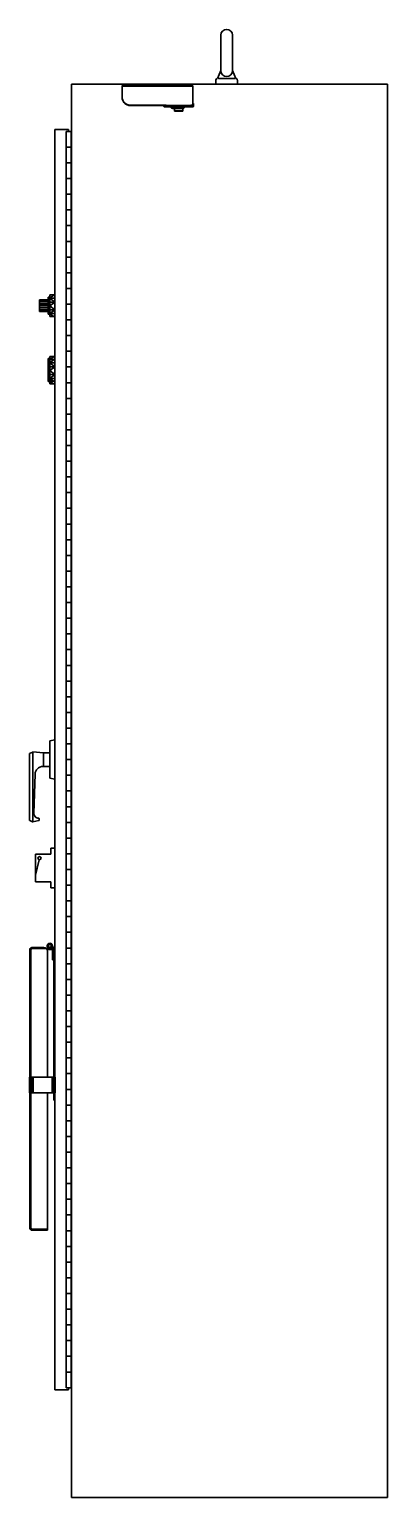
# Model space of a CAD drawing. Extents: x 43 to 158, y 24 to 117.
# Drawn here: x 134.9 to 157.7, y 23.7 to 117.2 of the extents above; entities that cross this region are included whole.
import ezdxf

# ---------------------------------------------------------------- set-up
doc = ezdxf.new("R2010")
doc.units = 0
doc.linetypes.add('HIDDEN2', pattern=[4.7625, 3.175, -1.5875])
doc.layers.add('N-EQPM', color=4, linetype='Continuous', lineweight=35)

# ---------------------------------------------------------------- blocks, each defined once
blk = doc.blocks.new('A907224FSD-Side')
for p, q in [((172.169, 86.25), (172.169, 84)), ((172.919, 84), (172.919, 86.25)), ((171.856, 83.383), (171.856, 83.125)), ((172.169, 84), (171.95, 83.504)), ((172.033, 83.5), (172.544, 83.5)), ((173.055, 83.5), (172.544, 83.5)), ((172.919, 84), (173.132, 83.497)), ((173.231, 83.375), (173.231, 83.125)), ((182.794, 83.125), (162.669, 83.125)), ((162.669, 83.125), (162.669, -6.875)), ((171.856, 83.125), (173.231, 83.125)), ((182.794, -6.875), (182.794, 83.125)), ((162.481, 80.25), (161.606, 80.25)), ((161.606, 80.25), (161.606, 0)), ((162.334, 80.125), (162.334, 0.125)), ((162.334, 80.125), (162.481, 80.125)), ((162.481, 80.25), (162.481, 80.125)), ((162.481, 80.125), (162.669, 80.125)), ((162.647, 80.125), (162.647, 0.125)), ((162.334, 79.125), (162.669, 79.125)), ((162.334, 78.125), (162.669, 78.125)), ((162.334, 77.125), (162.669, 77.125)), ((162.334, 77.125), (162.669, 77.125)), ((162.334, 76.125), (162.669, 76.125)), ((162.334, 76.125), (162.669, 76.125)), ((162.334, 75.125), (162.669, 75.125)), ((162.334, 75.125), (162.669, 75.125)), ((162.334, 74.125), (162.669, 74.125)), ((162.334, 74.125), (162.669, 74.125)), ((162.334, 73.125), (162.669, 73.125)), ((162.334, 73.125), (162.669, 73.125)), ((162.334, 72.125), (162.669, 72.125)), ((162.334, 72.125), (162.669, 72.125)), ((162.334, 71.125), (162.669, 71.125)), ((162.334, 71.125), (162.669, 71.125)), ((162.334, 70.125), (162.669, 70.125)), ((162.334, 70.125), (162.669, 70.125)), ((162.334, 69.125), (162.669, 69.125)), ((162.334, 69.125), (162.669, 69.125)), ((162.334, 68.125), (162.669, 68.125)), ((162.334, 68.125), (162.669, 68.125)), ((162.334, 67.125), (162.669, 67.125)), ((162.334, 67.125), (162.669, 67.125)), ((162.334, 66.125), (162.669, 66.125)), ((162.334, 66.125), (162.669, 66.125)), ((162.334, 65.125), (162.669, 65.125)), ((162.334, 65.125), (162.669, 65.125)), ((162.334, 64.125), (162.669, 64.125)), ((162.334, 64.125), (162.669, 64.125)), ((162.334, 63.125), (162.669, 63.125)), ((162.334, 63.125), (162.669, 63.125)), ((162.334, 62.125), (162.669, 62.125)), ((162.334, 62.125), (162.669, 62.125)), ((162.334, 61.125), (162.669, 61.125)), ((162.334, 61.125), (162.669, 61.125)), ((162.334, 60.125), (162.669, 60.125)), ((162.334, 60.125), (162.669, 60.125)), ((162.334, 59.125), (162.669, 59.125)), ((162.334, 59.125), (162.669, 59.125)), ((162.334, 58.125), (162.669, 58.125)), ((162.334, 58.125), (162.669, 58.125)), ((162.334, 57.125), (162.669, 57.125)), ((162.334, 57.125), (162.669, 57.125)), ((162.334, 56.125), (162.669, 56.125)), ((162.334, 56.125), (162.669, 56.125)), ((162.334, 55.125), (162.669, 55.125)), ((162.334, 55.125), (162.669, 55.125)), ((162.334, 54.125), (162.669, 54.125)), ((162.334, 54.125), (162.669, 54.125)), ((162.334, 53.125), (162.669, 53.125)), ((162.334, 53.125), (162.669, 53.125)), ((162.334, 52.125), (162.669, 52.125)), ((162.334, 52.125), (162.669, 52.125)), ((162.334, 51.125), (162.669, 51.125)), ((162.334, 51.125), (162.669, 51.125)), ((162.334, 50.125), (162.669, 50.125)), ((162.334, 49.125), (162.669, 49.125)), ((162.334, 48.125), (162.669, 48.125)), ((162.334, 47.125), (162.669, 47.125)), ((162.334, 46.125), (162.669, 46.125)), ((162.334, 45.125), (162.669, 45.125)), ((162.334, 44.125), (162.669, 44.125)), ((162.334, 43.125), (162.669, 43.125)), ((162.334, 42.125), (162.669, 42.125)), ((161.606, 41.375), (161.294, 41.312)), ((161.294, 41.312), (161.294, 38.937)), ((159.981, 40.481), (159.981, 36.271)), ((160.191, 40.606), (159.998, 40.509)), ((160.199, 40.608), (160.199, 36.161)), ((160.207, 40.609), (160.888, 40.562)), ((160.888, 40.562), (160.888, 39.687)), ((160.888, 40.562), (161.294, 40.562)), ((162.334, 41.125), (162.669, 41.125)), ((160.888, 39.687), (160.842, 39.687)), ((160.888, 39.687), (161.294, 39.687)), ((162.334, 40.125), (162.669, 40.125)), ((160.342, 39.202), (160.271, 36.711)), ((161.606, 38.875), (161.294, 38.937)), ((162.334, 39.125), (162.669, 39.125)), ((162.334, 38.125), (162.669, 38.125)), ((162.334, 37.125), (162.669, 37.125)), ((160, 36.242), (160.19, 36.163)), ((160.208, 36.162), (160.582, 36.245)), ((160.606, 36.359), (160.606, 36.275)), ((162.334, 36.125), (162.669, 36.125)), ((162.334, 35.125), (162.669, 35.125)), ((162.334, 34.125), (162.669, 34.125)), ((162.334, 33.125), (162.669, 33.125)), ((162.334, 32.125), (162.669, 32.125)), ((162.334, 31.125), (162.669, 31.125)), ((162.334, 30.125), (162.669, 30.125)), ((162.334, 29.125), (162.669, 29.125)), ((162.334, 28.125), (162.669, 28.125)), ((162.334, 27.125), (162.669, 27.125)), ((162.334, 26.125), (162.669, 26.125)), ((162.334, 25.125), (162.669, 25.125)), ((162.334, 24.125), (162.669, 24.125)), ((162.334, 23.125), (162.669, 23.125)), ((162.334, 22.125), (162.669, 22.125)), ((162.334, 21.125), (162.669, 21.125)), ((162.334, 20.125), (162.669, 20.125)), ((162.334, 19.125), (162.669, 19.125)), ((162.334, 18.125), (162.669, 18.125)), ((162.334, 17.125), (162.669, 17.125)), ((162.334, 16.125), (162.669, 16.125)), ((162.334, 15.125), (162.669, 15.125)), ((162.334, 14.125), (162.669, 14.125)), ((162.334, 13.125), (162.669, 13.125)), ((162.334, 12.125), (162.669, 12.125)), ((162.334, 11.125), (162.669, 11.125)), ((162.334, 10.125), (162.669, 10.125)), ((162.334, 9.125), (162.669, 9.125)), ((162.334, 9.125), (162.669, 9.125)), ((162.334, 8.125), (162.669, 8.125)), ((162.334, 7.125), (162.669, 7.125)), ((162.334, 6.125), (162.669, 6.125)), ((162.334, 5.125), (162.669, 5.125)), ((162.334, 4.125), (162.669, 4.125)), ((162.334, 3.125), (162.669, 3.125)), ((162.334, 2.125), (162.669, 2.125)), ((162.334, 1.125), (162.669, 1.125)), ((162.334, 0.125), (162.669, 0.125)), ((162.481, 0), (162.481, 0.125)), ((161.606, 0), (162.481, 0)), ((162.669, -6.875), (182.794, -6.875))]:
    blk.add_line(p, q)
for centre, radius, start, end in [((172.544, 86.25), 0.375, 0, 180), ((171.981, 83.383), 0.125, 104.47751, 180), ((172.544, 84), 0.375, 180, 0), ((173.106, 83.375), 0.125, 0, 78.42616), ((160.012, 40.481), 0.031, 116.67008, 180), ((160.205, 40.578), 0.031, 86.09763, 116.67008), ((160.842, 39.187), 0.5, 90, 178.36714), ((160.583, 36.702), 0.312, 178.36714, 268.66007), ((160.012, 36.271), 0.031, 180, 247.45482), ((160.202, 36.192), 0.031, 247.45482, 282.53626), ((160.575, 36.359), 0.031, 0, 88.66007), ((160.575, 36.275), 0.031, 282.53626, 0)]:
    blk.add_arc(centre, radius, start, end)

msp = doc.modelspace()

# ---------------------------------------------------------------- linework, layer by layer
at = {"layer": 'N-EQPM', "linetype": 'HIDDEN2', "ltscale": 5}
for p, q in [((140.824, 113.541), (140.824, 113.537)), ((140.824, 113.541), (140.86, 113.541)), ((140.824, 113.537), (140.889, 113.537)), ((140.824, 112.865), (140.824, 113.537)), ((140.824, 113.301), (140.824, 113.301)), ((140.86, 113.541), (140.86, 113.537)), ((140.889, 113.587), (140.87, 113.587)), ((140.87, 113.587), (140.87, 113.551)), ((140.889, 113.551), (140.87, 113.551)), ((145.26, 113.587), (140.889, 113.587)), ((140.889, 113.541), (140.889, 113.587)), ((140.889, 113.537), (140.889, 113.541)), ((140.889, 113.541), (145.26, 113.541)), ((145.278, 113.587), (145.26, 113.587)), ((145.26, 113.587), (145.26, 113.541)), ((145.278, 113.551), (145.26, 113.551)), ((145.26, 113.541), (145.26, 113.537)), ((145.26, 113.537), (145.324, 113.537)), ((145.278, 113.587), (145.278, 113.551)), ((145.288, 113.537), (145.288, 113.541)), ((145.324, 113.541), (145.288, 113.541)), ((145.324, 113.537), (145.324, 113.541)), ((145.324, 113.537), (145.324, 112.325)), ((140.824, 112.839), (140.824, 112.865)), ((140.824, 112.839), (140.825, 112.839)), ((143.629, 112.325), (141.364, 112.325)), ((141.364, 112.299), (141.364, 112.325)), ((143.424, 112.299), (141.364, 112.299)), ((143.424, 112.299), (143.398, 112.325)), ((143.424, 112.325), (143.424, 112.299)), ((143.514, 112.313), (143.536, 112.325)), ((143.514, 112.313), (143.538, 112.271)), ((143.538, 112.271), (143.589, 112.301)), ((143.629, 112.267), (143.539, 112.267)), ((143.539, 112.219), (143.539, 112.267)), ((144.012, 112.219), (143.539, 112.219)), ((143.575, 112.325), (143.589, 112.301)), ((143.629, 112.313), (143.629, 112.325)), ((143.629, 112.267), (143.629, 112.313)), ((145.209, 112.313), (143.629, 112.313)), ((143.629, 112.267), (145.209, 112.267)), ((143.954, 112.219), (143.954, 112.171)), ((144.012, 112.219), (144.012, 112.267)), ((144.012, 112.219), (144.166, 112.219)), ((144.02, 112.267), (144.02, 112.219)), ((144.158, 112.219), (144.158, 112.267)), ((144.166, 112.219), (144.166, 112.267)), ((145.324, 112.219), (144.166, 112.219)), ((144.224, 112.171), (144.224, 112.219)), ((144.737, 112.174), (144.737, 112.219)), ((144.772, 112.219), (144.772, 112.174)), ((145.209, 112.325), (145.209, 112.313)), ((145.324, 112.325), (145.209, 112.325)), ((145.209, 112.313), (145.209, 112.267)), ((145.288, 112.267), (145.288, 112.325)), ((145.324, 112.267), (145.288, 112.267)), ((145.372, 112.445), (145.324, 112.445)), ((145.324, 112.267), (145.324, 112.325)), ((145.372, 112.267), (145.324, 112.267)), ((145.324, 112.219), (145.324, 112.267)), ((145.372, 112.445), (145.372, 112.267)), ((143.954, 112.171), (144.224, 112.171)), ((144.217, 112.159), (143.962, 112.159)), ((144.009, 112.136), (144.009, 112.136)), ((144.066, 112.136), (144.094, 112.136)), ((144.073, 112.124), (144.073, 112.136)), ((144.073, 112.124), (144.073, 112.124)), ((144.078, 112.124), (144.078, 112.136)), ((144.112, 112.124), (144.112, 112.124)), ((144.166, 112.136), (144.17, 112.136)), ((144.169, 111.982), (144.169, 112.136)), ((144.169, 111.982), (144.694, 111.982)), ((144.169, 111.947), (144.169, 111.982)), ((144.169, 111.947), (144.694, 111.947)), ((144.737, 112.139), (144.177, 112.139)), ((144.224, 112.174), (144.737, 112.174)), ((144.694, 112.139), (144.694, 111.982)), ((144.694, 111.982), (144.694, 111.947)), ((144.737, 112.139), (144.737, 112.174)), ((144.737, 112.174), (144.772, 112.174))]:
    msp.add_line(p, q, dxfattribs=at)
at = {"layer": 'N-EQPM'}
for p, q in [((136.111, 100.105, -0.737), (136.236, 100.105, -0.737)), ((136.111, 99.023, -1.161), (136.111, 100.105, -1.161)), ((136.548, 100.249, -1.161), (136.236, 100.249, -1.161)), ((136.236, 100.249, -1.161), (136.236, 98.879, -1.161)), ((136.498, 100.249, -1.161), (136.236, 100.042, -1.161)), ((136.111, 99.94, -0.737), (135.56, 99.94, -0.737)), ((135.56, 99.94, -0.737), (135.56, 99.188, -0.737)), ((136.111, 99.876, -0.737), (135.56, 99.876, -0.737)), ((136.111, 99.813, -0.737), (135.56, 99.813, -0.737)), ((136.111, 99.688, -0.737), (135.56, 99.688, -0.737)), ((136.111, 99.563, -0.737), (135.56, 99.563, -0.737)), ((136.111, 99.438, -0.737), (135.56, 99.438, -0.737)), ((136.111, 99.316, -0.737), (135.56, 99.316, -0.737)), ((136.111, 99.252, -0.737), (135.56, 99.252, -0.737)), ((136.111, 99.188, -0.737), (135.56, 99.188, -0.737)), ((136.548, 100.042, -1.161), (136.236, 100.042, -1.161)), ((136.548, 99.795, -1.161), (136.236, 100.042, -1.161)), ((136.548, 99.795, -1.161), (136.236, 99.795, -1.161)), ((136.548, 99.795, -1.161), (136.236, 99.548, -1.161)), ((136.548, 99.301, -1.161), (136.236, 99.548, -1.161)), ((136.548, 99.301, -1.161), (136.236, 99.301, -1.161)), ((136.548, 99.301, -1.161), (136.236, 99.054, -1.161)), ((136.111, 99.023, -0.737), (136.236, 99.023, -0.737)), ((136.548, 99.054, -1.161), (136.236, 99.054, -1.161)), ((136.456, 98.879, -1.161), (136.236, 99.054, -1.161)), ((136.548, 98.879, -1.161), (136.236, 98.879, -1.161)), ((136.236, 96.332, -1.161), (136.236, 94.58, -1.161)), ((136.548, 96.332, -1.161), (136.236, 96.332, -1.161)), ((136.498, 96.332, -1.161), (136.236, 96.124, -1.161)), ((136.111, 96.188, -0.737), (136.236, 96.188, -0.737)), ((136.111, 94.724, -1.161), (136.111, 96.188, -1.161)), ((136.548, 96.124, -1.161), (136.236, 96.124, -1.161)), ((136.498, 96.124, -1.161), (136.236, 95.917, -1.161)), ((136.548, 95.917, -1.161), (136.236, 95.917, -1.161)), ((136.548, 95.67, -1.161), (136.236, 95.917, -1.161)), ((136.548, 95.67, -1.161), (136.236, 95.67, -1.161)), ((136.548, 95.67, -1.161), (136.236, 95.423, -1.161)), ((136.548, 95.176, -1.161), (136.236, 95.423, -1.161)), ((136.111, 94.724, -0.737), (136.236, 94.724, -0.737)), ((136.548, 95.176, -1.161), (136.236, 95.176, -1.161)), ((136.548, 95.176, -1.161), (136.236, 94.929, -1.161)), ((136.548, 94.929, -1.161), (136.236, 94.929, -1.161)), ((136.456, 94.754, -1.161), (136.236, 94.929, -1.161)), ((136.548, 94.754, -1.161), (136.236, 94.754, -1.161)), ((136.548, 94.754, -1.161), (136.236, 94.754, -1.161)), ((136.456, 94.58, -1.161), (136.236, 94.754, -1.161)), ((136.548, 94.58, -1.161), (136.236, 94.58, -1.161)), ((136.548, 94.58, -1.161), (136.236, 94.58, -1.161)), ((135.319, 64.631), (135.319, 62.881)), ((135.319, 64.631), (136.292, 64.631)), ((136.292, 64.631), (136.292, 65.012)), ((136.292, 65.012), (136.548, 65.012)), ((135.546, 64.283), (135.319, 63.301)), ((135.319, 62.881), (136.292, 62.881)), ((136.292, 62.881), (136.292, 62.499)), ((136.292, 62.499), (136.548, 62.499)), ((137.611, 23.657), (137.611, 58.556))]:
    msp.add_line(p, q, dxfattribs=at)
at = {"layer": 'N-EQPM', "ltscale": 5}
for p, q in [((134.946, 58.527), (134.946, 58.536)), ((134.946, 58.527), (134.946, 40.85)), ((135.018, 58.527), (135.018, 58.536)), ((135.018, 58.536), (135.018, 58.536)), ((135.018, 40.85), (135.018, 58.527)), ((135.018, 58.527), (135.018, 58.527)), ((135.023, 58.564), (135.023, 58.564)), ((135.07, 58.612), (135.07, 58.612)), ((135.098, 58.688), (135.119, 58.688)), ((135.098, 58.616), (135.139, 58.616)), ((135.846, 58.688), (135.119, 58.688)), ((135.139, 58.616), (135.846, 58.616)), ((135.846, 58.688), (135.846, 58.688)), ((135.846, 58.688), (135.846, 58.688)), ((135.846, 58.616), (135.931, 58.616)), ((136.396, 58.556), (136.051, 58.556)), ((136.071, 50.563), (136.071, 58.463)), ((136.102, 58.647), (136.13, 58.657)), ((136.314, 58.824), (136.314, 58.823)), ((136.362, 58.692), (136.371, 58.668)), ((136.548, 58.556), (136.396, 58.556)), ((136.401, 57.911), (136.401, 58.497)), ((136.466, 58.601), (136.466, 58.601)), ((136.476, 58.556), (136.476, 50.556)), ((136.548, 50.556), (136.548, 58.556)), ((136.401, 57.911), (136.476, 57.911)), ((136.476, 57.602), (136.548, 57.602)), ((136.476, 57.321), (136.548, 57.321)), ((136.476, 51.602), (136.548, 51.602)), ((136.071, 50.563), (136.071, 50.436)), ((136.071, 50.563), (136.071, 50.563)), ((136.476, 51.321), (136.548, 51.321)), ((136.476, 50.556), (136.476, 50.436)), ((136.548, 50.556), (136.548, 50.436)), ((134.932, 50.436), (134.944, 50.436)), ((134.932, 50.436), (134.932, 49.436)), ((134.944, 50.436), (134.965, 50.436)), ((134.965, 50.436), (135.022, 50.436)), ((134.982, 50.436), (134.982, 49.436)), ((134.986, 50.436), (134.986, 49.436)), ((135.007, 49.436), (135.007, 50.436)), ((135.022, 50.436), (135.404, 50.436)), ((135.06, 50.436), (135.06, 49.436)), ((135.064, 50.436), (135.064, 49.436)), ((135.085, 49.436), (135.085, 50.436)), ((135.137, 50.436), (135.137, 49.436)), ((135.142, 50.436), (135.142, 49.436)), ((135.163, 49.436), (135.163, 50.436)), ((135.404, 50.436), (135.438, 50.436)), ((135.438, 50.436), (135.444, 50.436)), ((135.444, 50.436), (135.574, 50.436)), ((135.574, 50.436), (135.996, 50.436)), ((135.996, 50.436), (136.556, 50.436)), ((136.366, 49.436), (136.366, 50.436)), ((136.446, 49.436), (136.446, 50.436)), ((136.548, 50.436), (136.548, 49.436)), ((136.556, 50.436), (136.556, 49.436)), ((134.944, 49.436), (134.932, 49.436)), ((134.965, 49.436), (134.944, 49.436)), ((135.022, 49.436), (134.965, 49.436)), ((135.404, 49.436), (135.022, 49.436)), ((135.438, 49.436), (135.404, 49.436)), ((135.444, 49.436), (135.438, 49.436)), ((135.574, 49.436), (135.444, 49.436)), ((135.996, 49.436), (135.574, 49.436)), ((136.556, 49.436), (135.996, 49.436)), ((136.071, 49.436), (136.071, 49.313)), ((136.071, 40.688), (136.071, 49.313)), ((136.071, 49.313), (136.071, 49.313)), ((136.476, 49.436), (136.476, 49.336)), ((136.476, 49.336), (136.476, 48.961)), ((136.476, 48.961), (136.548, 48.961)), ((136.548, 49.436), (136.548, 49.336)), ((136.548, 49.336), (136.548, 48.961)), ((134.946, 40.84), (134.946, 40.85)), ((135.018, 40.84), (135.018, 40.85)), ((135.018, 40.85), (135.018, 40.85)), ((135.018, 40.84), (135.018, 40.84)), ((135.023, 40.813), (135.023, 40.813)), ((135.07, 40.765), (135.07, 40.765)), ((135.139, 40.76), (135.098, 40.76)), ((135.119, 40.688), (135.098, 40.688)), ((135.119, 40.688), (136.071, 40.688)), ((136.071, 40.76), (135.139, 40.76)), ((136.071, 40.688), (136.071, 40.688))]:
    msp.add_line(p, q, dxfattribs=at)
at = {"layer": 'N-EQPM', "linetype": 'HIDDEN2', "ltscale": 5}
for points in [[(144.009, 112.136), (144.011, 112.135, 0.001983), (144.013, 112.135, 0.001961), (144.015, 112.134, 0.001956), (144.016, 112.134, 0.001972), (144.018, 112.133, 0.00198), (144.02, 112.133, 0.001987), (144.022, 112.132, 0.001991), (144.024, 112.131, 0.002), (144.026, 112.131, 0.002006), (144.028, 112.13, 0.002014), (144.029, 112.13, 0.002019), (144.031, 112.13, 0.002026), (144.033, 112.129, 0.002033), (144.035, 112.129, 0.002045), (144.037, 112.128, 0.002045), (144.039, 112.128, 0.002039), (144.041, 112.127, 0.002063), (144.043, 112.127, 0.002115), (144.045, 112.127, 0.002057), (144.047, 112.126, 0.001922), (144.049, 112.126, 0.002136), (144.051, 112.126, 0.002568), (144.053, 112.125, 0.001937), (144.055, 112.125, 0.000633), (144.057, 112.125, 0.002772), (144.059, 112.125, 0.004797), (144.062, 112.124, 0.002328), (144.067, 112.124, 0.001224)], [(144.073, 112.124), (144.073, 112.124, -0.010621), (144.073, 112.124, -0.009941), (144.072, 112.124, -0.009312), (144.072, 112.124, -0.008785), (144.072, 112.125, -0.008245), (144.072, 112.125, -0.007753), (144.071, 112.125, -0.00727), (144.071, 112.126, -0.006844), (144.071, 112.126, -0.006425), (144.071, 112.126, -0.006055), (144.07, 112.126, -0.00569), (144.07, 112.127, -0.005367), (144.07, 112.127, -0.005058), (144.07, 112.128, -0.004791), (144.069, 112.128, -0.004509), (144.069, 112.128, -0.004246), (144.069, 112.129, -0.004051), (144.069, 112.129, -0.003922), (144.068, 112.13, -0.003606), (144.068, 112.13, -0.003206), (144.068, 112.131, -0.003374), (144.068, 112.131, -0.003813), (144.067, 112.132, -0.002728), (144.067, 112.132, -0.000896), (144.067, 112.133, -0.003657), (144.067, 112.134, -0.005754), (144.066, 112.135, -0.002597), (144.066, 112.136, -0.001326)], [(144.067, 112.124), (144.067, 112.124, 0.000517), (144.067, 112.124, 0.000523), (144.067, 112.124, 0.000529), (144.068, 112.124, 0.000534), (144.068, 112.124, 0.000542), (144.068, 112.124, 0.00055), (144.068, 112.124, 0.000559), (144.068, 112.124, 0.000568), (144.069, 112.124, 0.000581), (144.069, 112.124, 0.000598), (144.069, 112.124, 0.000604), (144.069, 112.123, 0.000601), (144.069, 112.123, 0.000612), (144.069, 112.123, 0.000628), (144.07, 112.123, 0.000648), (144.07, 112.123, 0.000668), (144.07, 112.123, 0.000691), (144.07, 112.123, 0.000715), (144.07, 112.123, 0.000742), (144.07, 112.123, 0.00077), (144.071, 112.123, 0.000803), (144.071, 112.123, 0.000837), (144.071, 112.123, 0.000876), (144.071, 112.123, 0.000917), (144.071, 112.123, 0.000965), (144.071, 112.123, 0.001015), (144.071, 112.123, 0.001073), (144.071, 112.123, 0.001135), (144.072, 112.123, 0.001208), (144.072, 112.123, 0.001285), (144.072, 112.123, 0.001377), (144.072, 112.123, 0.001475), (144.072, 112.123, 0.001593), (144.072, 112.123, 0.001721), (144.072, 112.123, 0.001874), (144.072, 112.123, 0.002045), (144.072, 112.123, 0.002251), (144.072, 112.123, 0.002483), (144.072, 112.123, 0.002769), (144.073, 112.123, 0.003097), (144.073, 112.123, 0.003508), (144.073, 112.123, 0.003987), (144.073, 112.123, 0.004609), (144.073, 112.123, 0.005366), (144.073, 112.123, 0.006341), (144.073, 112.123, 0.007524), (144.073, 112.123, 0.009286), (144.073, 112.123, 0.011788), (144.073, 112.124, 0.014722), (144.073, 112.124, 0.017688), (144.073, 112.124, 0.026132), (144.073, 112.124, 0.044988), (144.073, 112.124, 0.050388), (144.073, 112.124, 0.020005), (144.073, 112.124, 0.099614), (144.073, 112.124, 0.177831), (144.073, 112.124, 0.051827), (144.073, 112.124, 0.020759)], [(144.078, 112.124), (144.078, 112.124, -0.019909), (144.078, 112.124, -0.016354), (144.078, 112.124, -0.013452), (144.078, 112.124, -0.011277), (144.078, 112.124, -0.009505), (144.078, 112.124, -0.008154), (144.078, 112.124, -0.007025), (144.078, 112.124, -0.006147), (144.078, 112.124, -0.00539), (144.078, 112.124, -0.004786), (144.078, 112.124, -0.004271), (144.078, 112.124, -0.00386), (144.078, 112.124, -0.003462), (144.078, 112.124, -0.003119), (144.078, 112.123, -0.002815), (144.078, 112.123, -0.002561), (144.077, 112.123, -0.002373), (144.077, 112.123, -0.00223), (144.077, 112.123, -0.00209), (144.077, 112.123, -0.001968), (144.077, 112.123, -0.001854), (144.077, 112.123, -0.001757), (144.077, 112.123, -0.001664), (144.077, 112.123, -0.001585), (144.077, 112.123, -0.001509), (144.077, 112.123, -0.001443), (144.077, 112.123, -0.00138), (144.077, 112.123, -0.001326), (144.076, 112.123, -0.001273), (144.076, 112.123, -0.001228), (144.076, 112.123, -0.001183), (144.076, 112.123, -0.001145), (144.076, 112.123, -0.001107), (144.076, 112.123, -0.001075), (144.076, 112.123, -0.001043), (144.076, 112.123, -0.001015), (144.076, 112.123, -0.000988), (144.076, 112.123, -0.000965), (144.075, 112.123, -0.000941), (144.075, 112.123, -0.000922), (144.075, 112.123, -0.000901), (144.075, 112.123, -0.000884), (144.075, 112.123, -0.000867), (144.075, 112.123, -0.000855), (144.075, 112.123, -0.000838), (144.075, 112.123, -0.00082), (144.074, 112.123, -0.000815), (144.074, 112.123, -0.000822), (144.074, 112.123, -0.000786), (144.074, 112.123, -0.000724), (144.074, 112.123, -0.000795), (144.074, 112.123, -0.000944), (144.074, 112.123, -0.0007), (144.074, 112.123, -0.000222), (144.073, 112.123, -0.000994), (144.073, 112.124, -0.001688), (144.073, 112.124, -0.000802), (144.073, 112.124, -0.000417)], [(144.085, 112.136), (144.085, 112.135, -0.002073), (144.085, 112.135, -0.002132), (144.085, 112.134, -0.002218), (144.084, 112.134, -0.002331), (144.084, 112.133, -0.002446), (144.084, 112.133, -0.002563), (144.084, 112.132, -0.00269), (144.084, 112.131, -0.002828), (144.083, 112.131, -0.002977), (144.083, 112.13, -0.003135), (144.083, 112.13, -0.003307), (144.083, 112.13, -0.003489), (144.082, 112.129, -0.003693), (144.082, 112.129, -0.003915), (144.082, 112.128, -0.004141), (144.082, 112.128, -0.004363), (144.081, 112.127, -0.00468), (144.081, 112.127, -0.005086), (144.081, 112.127, -0.005265), (144.081, 112.126, -0.005212), (144.08, 112.126, -0.006152), (144.08, 112.126, -0.007938), (144.08, 112.125, -0.006462), (144.08, 112.125, -0.002197), (144.079, 112.125, -0.009969), (144.079, 112.125, -0.019686), (144.079, 112.124, -0.010726), (144.078, 112.124, -0.005941)], [(144.094, 112.136), (144.094, 112.135, 0.002073), (144.094, 112.135, 0.002133), (144.094, 112.134, 0.002219), (144.095, 112.134, 0.002331), (144.095, 112.133, 0.002447), (144.095, 112.133, 0.002563), (144.095, 112.132, 0.002691), (144.095, 112.131, 0.002828), (144.096, 112.131, 0.002977), (144.096, 112.13, 0.003136), (144.096, 112.13, 0.003308), (144.096, 112.13, 0.00349), (144.097, 112.129, 0.003694), (144.097, 112.129, 0.003916), (144.097, 112.128, 0.004142), (144.097, 112.128, 0.004364), (144.098, 112.127, 0.004681), (144.098, 112.127, 0.005087), (144.098, 112.127, 0.005266), (144.098, 112.126, 0.005213), (144.099, 112.126, 0.006153), (144.099, 112.126, 0.00794), (144.099, 112.125, 0.006463), (144.099, 112.125, 0.002197), (144.099, 112.125, 0.009971), (144.1, 112.125, 0.019688), (144.1, 112.124, 0.010727), (144.101, 112.124, 0.005941)], [(144.101, 112.124), (144.101, 112.124, 0.025191), (144.101, 112.124, 0.019587), (144.101, 112.124, 0.015331), (144.101, 112.124, 0.01235), (144.101, 112.124, 0.010059), (144.101, 112.124, 0.008397), (144.101, 112.124, 0.007068), (144.101, 112.124, 0.006072), (144.101, 112.124, 0.005235), (144.101, 112.124, 0.004587), (144.101, 112.124, 0.003978), (144.101, 112.123, 0.003462), (144.102, 112.123, 0.003099), (144.102, 112.123, 0.002823), (144.102, 112.123, 0.002571), (144.102, 112.123, 0.002357), (144.102, 112.123, 0.002168), (144.102, 112.123, 0.002005), (144.102, 112.123, 0.00186), (144.102, 112.123, 0.001734), (144.102, 112.123, 0.001619), (144.102, 112.123, 0.00152), (144.103, 112.123, 0.001429), (144.103, 112.123, 0.001349), (144.103, 112.123, 0.001276), (144.103, 112.123, 0.001212), (144.103, 112.123, 0.001152), (144.103, 112.123, 0.001099), (144.103, 112.123, 0.00105), (144.104, 112.123, 0.001007), (144.104, 112.123, 0.000966), (144.104, 112.123, 0.00093), (144.104, 112.123, 0.000897), (144.104, 112.123, 0.000867), (144.104, 112.123, 0.000839), (144.104, 112.123, 0.000814), (144.105, 112.123, 0.000791), (144.105, 112.123, 0.00077), (144.105, 112.123, 0.000751), (144.105, 112.123, 0.000734), (144.105, 112.123, 0.000718), (144.105, 112.123, 0.000703), (144.106, 112.123, 0.000691), (144.106, 112.123, 0.000681), (144.106, 112.123, 0.000668), (144.106, 112.123, 0.000655), (144.106, 112.123, 0.000652), (144.106, 112.123, 0.000659), (144.107, 112.124, 0.000633), (144.107, 112.124, 0.000586), (144.107, 112.124, 0.000644), (144.107, 112.124, 0.000766), (144.107, 112.124, 0.000574), (144.107, 112.124, 0.000189), (144.108, 112.124, 0.000814), (144.108, 112.124, 0.001402), (144.108, 112.124, 0.000679), (144.109, 112.124, 0.000357)], [(144.112, 112.124), (144.112, 112.124, -0.000428), (144.112, 112.124, -0.000432), (144.112, 112.124, -0.000436), (144.111, 112.124, -0.00044), (144.111, 112.124, -0.000444), (144.111, 112.124, -0.000449), (144.111, 112.124, -0.000455), (144.111, 112.124, -0.000462), (144.111, 112.124, -0.000469), (144.111, 112.124, -0.000476), (144.11, 112.124, -0.000486), (144.11, 112.124, -0.000497), (144.11, 112.124, -0.0005), (144.11, 112.123, -0.000495), (144.11, 112.123, -0.000504), (144.11, 112.123, -0.000518), (144.11, 112.123, -0.000533), (144.109, 112.123, -0.000549), (144.109, 112.123, -0.000567), (144.109, 112.123, -0.000585), (144.109, 112.123, -0.000606), (144.109, 112.123, -0.000628), (144.109, 112.123, -0.000652), (144.109, 112.123, -0.000678), (144.108, 112.123, -0.000707), (144.108, 112.123, -0.000737), (144.108, 112.123, -0.000772), (144.108, 112.123, -0.000809), (144.108, 112.123, -0.00085), (144.108, 112.123, -0.000894), (144.108, 112.123, -0.000945), (144.108, 112.123, -0.000999), (144.108, 112.123, -0.001061), (144.108, 112.123, -0.001127), (144.107, 112.123, -0.001204), (144.107, 112.123, -0.001288), (144.107, 112.123, -0.001385), (144.107, 112.123, -0.001491), (144.107, 112.123, -0.001617), (144.107, 112.123, -0.001755), (144.107, 112.123, -0.001919), (144.107, 112.123, -0.002101), (144.107, 112.123, -0.002324), (144.107, 112.123, -0.00258), (144.107, 112.123, -0.002881), (144.107, 112.123, -0.003215), (144.107, 112.123, -0.003685), (144.107, 112.123, -0.004305), (144.107, 112.123, -0.004857), (144.106, 112.123, -0.005247), (144.106, 112.123, -0.006846), (144.106, 112.123, -0.01007), (144.106, 112.123, -0.009639), (144.106, 112.123, -0.003614), (144.106, 112.123, -0.017854), (144.106, 112.124, -0.052474), (144.106, 112.124, -0.043515), (144.106, 112.124, -0.029444)], [(144.109, 112.124), (144.111, 112.124, 0.002023), (144.112, 112.124, 0.002012), (144.114, 112.124, 0.002009), (144.116, 112.124, 0.002017), (144.118, 112.125, 0.002021), (144.12, 112.125, 0.002024), (144.122, 112.125, 0.002026), (144.124, 112.126, 0.00203), (144.126, 112.126, 0.002032), (144.128, 112.126, 0.002036), (144.13, 112.126, 0.002038), (144.132, 112.127, 0.00204), (144.134, 112.127, 0.002044), (144.136, 112.128, 0.002051), (144.138, 112.128, 0.002048), (144.139, 112.128, 0.002038), (144.141, 112.129, 0.002058), (144.143, 112.129, 0.002104), (144.145, 112.13, 0.002045), (144.147, 112.13, 0.00191), (144.149, 112.131, 0.002113), (144.151, 112.131, 0.002526), (144.153, 112.132, 0.001913), (144.155, 112.132, 0.000647), (144.156, 112.133, 0.002711), (144.159, 112.134, 0.004674), (144.162, 112.135, 0.00228), (144.166, 112.136, 0.001205)], [(144.17, 112.136), (144.168, 112.135, -0.002028), (144.166, 112.135, -0.00202), (144.164, 112.134, -0.002018), (144.162, 112.134, -0.002025), (144.16, 112.133, -0.002028), (144.159, 112.132, -0.00203), (144.157, 112.132, -0.002032), (144.155, 112.131, -0.002035), (144.153, 112.131, -0.002037), (144.151, 112.13, -0.00204), (144.149, 112.13, -0.002041), (144.147, 112.129, -0.002043), (144.145, 112.129, -0.002046), (144.143, 112.129, -0.002052), (144.141, 112.128, -0.002049), (144.14, 112.128, -0.002038), (144.138, 112.127, -0.002057), (144.136, 112.127, -0.002102), (144.134, 112.127, -0.002043), (144.132, 112.126, -0.001908), (144.13, 112.126, -0.002109), (144.128, 112.126, -0.002518), (144.126, 112.125, -0.00191), (144.124, 112.125, -0.000651), (144.122, 112.125, -0.0027), (144.12, 112.124, -0.004651), (144.117, 112.124, -0.002272), (144.112, 112.124, -0.001202)]]:
    msp.add_lwpolyline(points, format="xyb", dxfattribs=at)
at = {"layer": 'N-EQPM'}
msp.add_circle((135.569, 64.381), 0.1, dxfattribs=at)
at = {"layer": 'N-EQPM', "linetype": 'HIDDEN2', "ltscale": 5}
for centre, radius, start, end in [((140.87, 113.541), 0.046, 90, 180), ((140.874, 113.301), 0.05, 172.77092, 180), ((140.87, 113.541), 0.01, 90, 180), ((145.278, 113.541), 0.046, 0, 90), ((145.278, 113.541), 0.01, 0, 90), ((141.364, 112.865), 0.54, 180, 270), ((141.364, 112.839), 0.54, 180, 270), ((143.539, 112.269), 0.05, 120, 270), ((143.539, 112.269), 0.002, 120, 270), ((143.555, 112.359), 0.068, 300, 329.88668), ((145.324, 112.267), 0.048, 270, 0), ((143.969, 112.171), 0.015, 180, 238.24314), ((144.089, 112.365), 0.243, 238.24314, 250.70224), ((144.089, 112.365), 0.243, 289.29776, 301.75686), ((144.209, 112.171), 0.015, 301.75686, 0), ((144.737, 112.174), 0.035, 270, 0)]:
    msp.add_arc(centre, radius, start, end, dxfattribs=at)
at = {"layer": 'N-EQPM', "ltscale": 5}
for centre, radius, start, end in [((136.226, 58.791), 0.169, 20, 290), ((135.098, 58.536), 0.152, 160.00757, 180), ((135.098, 58.536), 0.152, 135, 160.00757), ((135.098, 58.536), 0.152, 109.99242, 135), ((135.098, 58.536), 0.08, 160.00757, 180), ((135.098, 58.536), 0.08, 135, 160.00757), ((135.098, 58.536), 0.08, 109.99242, 135), ((135.098, 58.536), 0.152, 90, 109.99242), ((135.098, 58.536), 0.08, 90, 109.99242), ((135.846, 58.463), 0.225, 0, 90), ((135.931, 59.116), 0.5, 270, 278.5666), ((135.931, 59.116), 0.5, 278.5666, 282.10657), ((135.931, 59.116), 0.5, 282.10657, 290), ((136.226, 58.791), 0.0938, 20, 290), ((136.226, 58.791), 0.0938, 289.99837, 19.99997), ((136.226, 58.791), 0.169, 289.99984, 20), ((135.901, 58.497), 0.5, 6.89587, 20), ((135.901, 58.497), 0.575, 5.97611, 30.82958), ((135.901, 58.497), 0.5, 0, 6.89587), ((135.901, 58.497), 0.575, 0, 5.97611), ((135.098, 40.84), 0.152, 180, 199.99243), ((135.098, 40.84), 0.152, 199.99243, 225), ((135.098, 40.84), 0.152, 225, 250.00757), ((135.098, 40.84), 0.08, 180, 199.99243), ((135.098, 40.84), 0.08, 199.99243, 225), ((135.098, 40.84), 0.08, 225, 250.00757), ((135.098, 40.84), 0.152, 250.00757, 270), ((135.098, 40.84), 0.08, 250.00757, 270)]:
    msp.add_arc(centre, radius, start, end, dxfattribs=at)

# ---------------------------------------------------------------- block references
at = {"layer": 'N-EQPM'}
msp.add_blockref('A907224FSD-Side', (-25.058, 30.532), dxfattribs=at)

doc.saveas('drawing.dxf')
